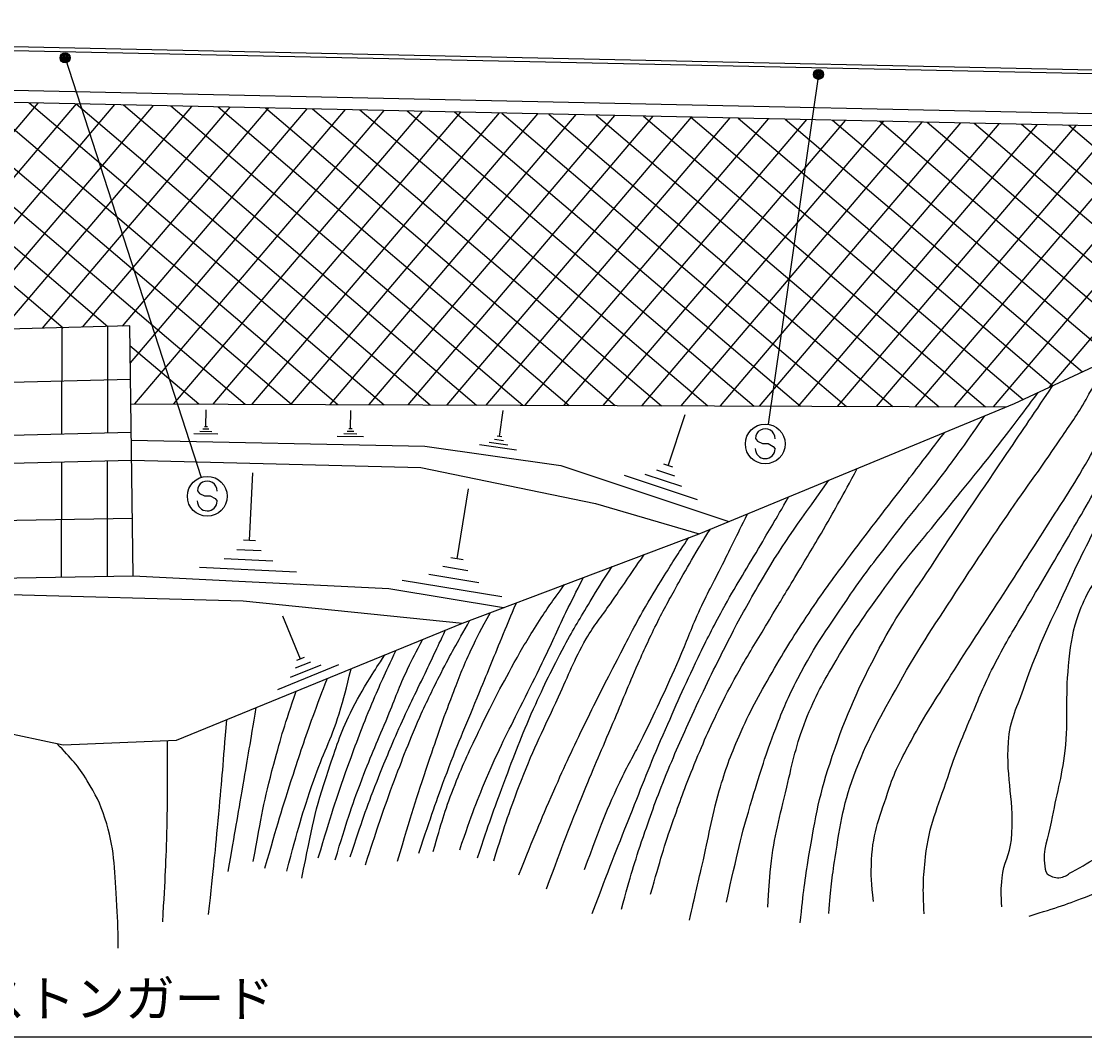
# Model space of a CAD drawing. Units: millimetres, scale not verified. Extents: x 40000 to 680000, y 20000 to 380000.
# Drawn here: x 468751 to 522224, y 235268 to 286295 of the extents above; entities that cross this region are included whole.
import ezdxf
from ezdxf.enums import TextEntityAlignment as Align

# ---------------------------------------------------------------- set-up
doc = ezdxf.new("R2010")
doc.units = ezdxf.units.MM
doc.header["$LTSCALE"] = 1000
doc.header["$PDMODE"] = 32
doc.header["$PDSIZE"] = 500
doc.layers.add('M-BGD', color=7, linetype='Continuous', lineweight=25)
doc.layers.add('M-STR-STRC', color=7, linetype='Continuous', lineweight=25)
doc.styles.add('ＭＳ ゴシック', font='')
doc.styles.get('ＭＳ ゴシック').set_extended_font_data('MS Gothic')

msp = doc.modelspace()

# ---------------------------------------------------------------- linework, layer by layer
at = {"layer": 'M-BGD'}
for p, q in [((548114, 283098), (408856, 286095)), ((548118, 283298), (408860, 286295)), ((574735, 280525), (344561, 285478)), ((574722, 279925), (344548, 284878)), ((457260, 282453), (470860, 270894)), ((459636, 282402), (473105, 270955)), ((462013, 282351), (480010, 267055)), ((469577, 282188), (456700, 267036)), ((471510, 282146), (458670, 267038)), ((473443, 282105), (460641, 267041)), ((475376, 282063), (462612, 267043)), ((464389, 282299), (482337, 267047)), ((477309, 282021), (464582, 267046)), ((466766, 282248), (484663, 267038)), ((469142, 282197), (486990, 267029)), ((479243, 281980), (469797, 270866)), ((471519, 282146), (489316, 267021)), ((481176, 281938), (471812, 270920)), ((483109, 281897), (473827, 270975)), ((473895, 282095), (491643, 267012)), ((485042, 281855), (474229, 269131)), ((486975, 281813), (474451, 267076)), ((476272, 282044), (493969, 267004)), ((478648, 281993), (496296, 266995)), ((481025, 281941), (498622, 266986)), ((483401, 281890), (500948, 266978)), ((485778, 281839), (503275, 266969)), ((488908, 281772), (476413, 267069)), ((490842, 281730), (478375, 267061)), ((492775, 281688), (480338, 267054)), ((494708, 281647), (482300, 267047)), ((496641, 281605), (484262, 267040)), ((498574, 281564), (486225, 267032)), ((488154, 281788), (505601, 266960)), ((500507, 281522), (488187, 267025)), ((502440, 281480), (490149, 267018)), ((490531, 281737), (507928, 266952)), ((504374, 281439), (492112, 267010)), ((492907, 281686), (510254, 266943)), ((506307, 281397), (494074, 267003)), ((495284, 281635), (512581, 266934)), ((508240, 281356), (496036, 266996)), ((497660, 281583), (514907, 266926)), ((510173, 281314), (497999, 266989)), ((512106, 281272), (499961, 266981)), ((500037, 281532), (517234, 266917)), ((502413, 281481), (519121, 267282)), ((504790, 281430), (520614, 267982)), ((507166, 281379), (522106, 268682)), ((509543, 281328), (523599, 269382)), ((511919, 281277), (525092, 270082)), ((514039, 281231), (501923, 266974)), ((515973, 281189), (503886, 266967)), ((517906, 281148), (505848, 266959)), ((519839, 281106), (507810, 266952)), ((521772, 281064), (509773, 266945)), ((523705, 281023), (511735, 266938)), ((525638, 280981), (513697, 266930)), ((514295, 281225), (526585, 270782)), ((527571, 280940), (515659, 266923)), ((516672, 281174), (528077, 271481)), ((529505, 280898), (517622, 266916)), ((519048, 281123), (529570, 272181)), ((521425, 281072), (531063, 272881)), ((530962, 280296), (520419, 267891)), ((518697, 267083), (536339, 275355)), ((470798, 265566), (470809, 270893)), ((473098, 265625), (473110, 270956)), ((474217, 270010), (477684, 267064)), ((466203, 268105), (474240, 268311)), ((474257, 267077), (518284, 266913)), ((502829, 260545), (518697, 267083)), ((478038, 265919), (478056, 266764)), ((485305, 265814), (485324, 266734)), ((492798, 265430), (492984, 266732)), ((501283, 263957), (502137, 266532)), ((478186, 265795), (477885, 265801)), ((478114, 265917), (477963, 265920)), ((485387, 265812), (485223, 265815)), ((466197, 265448), (474276, 265655)), ((474282, 265249), (489047, 264945)), ((478634, 265544), (477427, 265569)), ((478335, 265671), (477731, 265684)), ((485954, 265406), (484640, 265433)), ((485628, 265544), (484971, 265557)), ((485467, 265679), (485138, 265685)), ((493003, 265210), (492538, 265277)), ((492914, 265413), (492681, 265446)), ((489047, 264945), (495888, 263965)), ((493648, 264738), (491788, 265005)), ((493209, 264991), (492279, 265124)), ((466194, 264045), (474296, 264244)), ((473081, 258408), (473095, 264214)), ((474296, 264244), (488836, 263867)), ((470781, 258369), (470794, 264158)), ((488836, 263867), (497633, 262071)), ((495888, 263965), (504332, 261164)), ((501621, 263437), (500701, 263742)), ((501513, 263881), (501053, 264033)), ((480225, 260198), (480391, 263612)), ((502756, 262244), (499078, 263464)), ((501958, 262917), (500120, 263526)), ((490665, 259287), (491247, 262794)), ((497633, 262071), (502829, 260545)), ((474336, 261310), (466188, 261171)), ((490931, 256052), (502829, 260545)), ((480530, 260183), (479921, 260213)), ((480811, 259681), (479592, 259740)), ((482593, 258617), (477716, 258853)), ((481397, 259164), (478959, 259282)), ((491208, 258682), (489955, 258890)), ((490978, 259235), (490352, 259339)), ((466181, 258290), (474375, 258430)), ((474375, 258430), (480034, 258135)), ((491751, 258077), (489246, 258493)), ((480034, 258135), (487240, 257786)), ((487240, 257786), (492992, 256830)), ((492920, 257368), (487910, 258200)), ((466296, 257547), (479915, 257170)), ((479915, 257170), (490931, 256052)), ((482788, 254246), (481910, 256394)), ((476552, 250175), (490931, 256052)), ((445908, 255223), (470851, 249935)), ((483297, 254096), (482530, 253782)), ((482980, 254324), (482596, 254168)), ((484698, 253952), (481630, 252698)), ((483806, 253946), (482272, 253319)), ((470851, 249935), (476552, 250175))]:
    msp.add_line(p, q, dxfattribs=at)
msp.add_lwpolyline([(474375, 258430), (474204, 270985), (466209, 270768)], dxfattribs=at)
for points, knots in [([(529519, 272157), (529235, 271103), (529135, 270798), (528838, 269943), (528363, 268575), (527987, 267848), (527368, 266539), (526528, 264762), (526034, 263776), (525076, 262060), (524381, 260815), (523877, 260184), (523176, 258942), (522600, 257921), (522185, 257378), (521826, 256262), (521540, 255369), (521490, 254834), (521395, 253901), (521224, 252241), (521409, 251291), (521221, 249633), (521060, 248220), (520785, 247457), (520540, 246057), (520388, 245193), (520090, 244704), (520215, 243836), (520244, 243639), (520265, 243469), (520444, 243380), (520677, 243263), (520856, 243211), (521106, 243288), (521314, 243353), (521402, 243454), (521594, 243558), (522644, 244122), (523189, 244535), (524297, 244976), (525623, 245503), (526379, 245789), (527767, 246123), (529122, 246450), (529920, 246434), (531288, 246696), (532252, 246881), (532803, 246945), (533743, 247224), (535185, 247652), (535949, 248025), (537358, 248550), (538811, 249092), (539638, 249365), (541068, 249967), (542823, 250706), (543759, 251227), (545505, 251986), (546805, 252552), (547585, 252750), (548868, 253354), (550788, 254258), (551822, 254850), (553692, 255854), (555125, 256623), (555951, 257017), (557336, 257870), (558547, 258616), (559176, 259115), (560293, 259997), (561006, 260560), (561346, 260946), (562059, 261508), (563098, 262328), (563737, 262712), (564808, 263489), (566224, 264516), (567026, 265080), (568428, 266126), (569036, 266580), (569363, 266852), (569975, 267301), (570796, 267904), (571075, 268087), (572114, 268791)], [0, 0, 0, 0, 1, 1, 1, 2, 2, 2, 3, 3, 3, 4, 4, 4, 5, 5, 5, 6, 6, 6, 7, 7, 7, 8, 8, 8, 9, 9, 9, 10, 10, 10, 11, 11, 11, 12, 12, 12, 13, 13, 13, 14, 14, 14, 15, 15, 15, 16, 16, 16, 17, 17, 17, 18, 18, 18, 19, 19, 19, 20, 20, 20, 21, 21, 21, 22, 22, 22, 23, 23, 23, 24, 24, 24, 25, 25, 25, 26, 26, 26, 27, 27, 27, 28, 28, 28, 28]), ([(518057, 241789), (518014, 242452), (518014, 242681), (518069, 243249), (518143, 244015), (518459, 244398), (518534, 245163), (518722, 247075), (518257, 248162), (518387, 250078), (518465, 251238), (518840, 251836), (519217, 252936), (519943, 255049), (520545, 256160), (521476, 258191), (522186, 259742), (522643, 260583), (523430, 262097), (524241, 263659), (524747, 264506), (525596, 266048), (526184, 267119), (526594, 267678), (527107, 268786), (527588, 269827), (527727, 270223), (528168, 271524)], [0, 0, 0, 0, 1, 1, 1, 2, 2, 2, 3, 3, 3, 4, 4, 4, 5, 5, 5, 6, 6, 6, 7, 7, 7, 8, 8, 8, 9, 9, 9, 9]), ([(514150, 241444), (514081, 242742), (514094, 243200), (514222, 244314), (514407, 245919), (514831, 246763), (515334, 248299), (515726, 249496), (516007, 250146), (516491, 251309), (516911, 252317), (517139, 252887), (517631, 253861), (518197, 254980), (518583, 255571), (519210, 256658), (519999, 258023), (520470, 258771), (521259, 260136), (522069, 261536), (522524, 262320), (523306, 263735), (523847, 264713), (524162, 265256), (524655, 266260), (525003, 266971), (525159, 267388), (525484, 268111), (525967, 269182), (526121, 269518), (526730, 270850)], [0, 0, 0, 0, 1, 1, 1, 2, 2, 2, 3, 3, 3, 4, 4, 4, 5, 5, 5, 6, 6, 6, 7, 7, 7, 8, 8, 8, 9, 9, 9, 10, 10, 10, 10]), ([(511608, 242065), (511479, 242996), (511477, 243342), (511511, 244161), (511571, 245607), (511953, 246380), (512397, 247757), (512715, 248740), (513023, 249245), (513506, 250157), (514207, 251481), (514700, 252166), (515497, 253433), (516448, 254947), (517016, 255772), (517984, 257275), (518825, 258582), (519295, 259315), (520129, 260625), (520851, 261759), (521283, 262378), (521970, 263534), (522783, 264900), (523205, 265685), (523968, 267081), (524666, 268360), (524884, 268775), (525720, 270376)], [0, 0, 0, 0, 1, 1, 1, 2, 2, 2, 3, 3, 3, 4, 4, 4, 5, 5, 5, 6, 6, 6, 7, 7, 7, 8, 8, 8, 9, 9, 9, 9]), ([(509365, 241456), (509457, 242778), (509508, 243174), (509673, 244266), (509941, 246022), (510090, 247033), (510733, 248689), (511412, 250434), (511962, 251342), (512869, 252980), (513977, 254984), (514740, 256025), (515978, 257952), (516784, 259205), (517260, 259892), (518096, 261126), (519211, 262773), (519900, 263652), (521007, 265305), (521522, 266073), (521837, 266489), (522292, 267295), (522705, 268026), (522833, 268297), (523253, 269220)], [0, 0, 0, 0, 1, 1, 1, 2, 2, 2, 3, 3, 3, 4, 4, 4, 5, 5, 5, 6, 6, 6, 7, 7, 7, 8, 8, 8, 8]), ([(507923, 240994), (508078, 242595), (508143, 243058), (508360, 244369), (508688, 246349), (508888, 247470), (509533, 249370), (510276, 251555), (510826, 252740), (511893, 254786), (512832, 256588), (513574, 257475), (514683, 259177), (516004, 261205), (516790, 262310), (518142, 264316), (519109, 265750), (519411, 266197), (520619, 267985)], [0, 0, 0, 0, 1, 1, 1, 2, 2, 2, 3, 3, 3, 4, 4, 4, 5, 5, 5, 6, 6, 6, 6]), ([(506295, 241770), (506326, 242731), (506358, 243018), (506444, 243814), (506614, 245394), (506878, 246256), (507242, 247803), (507556, 249140), (507707, 249904), (508202, 251184), (508675, 252408), (509065, 253044), (509728, 254177), (510662, 255775), (511287, 256611), (512374, 258109), (513367, 259477), (514014, 260173), (515069, 261493), (516172, 262874), (516820, 263625), (517901, 265023), (518684, 266036), (518935, 266366), (519878, 267637)], [0, 0, 0, 0, 1, 1, 1, 2, 2, 2, 3, 3, 3, 4, 4, 4, 5, 5, 5, 6, 6, 6, 7, 7, 7, 8, 8, 8, 8]), ([(519428, 241332), (520881, 241776), (521302, 241910), (522470, 242369), (523748, 242871), (524415, 243266), (525668, 243826), (526649, 244265), (527178, 244567), (528191, 244925), (529677, 245451), (530553, 245616), (532087, 245978), (533806, 246385), (534813, 246414), (536518, 246873), (537588, 247161), (538179, 247358), (539215, 247753), (540450, 248224), (541117, 248553), (542317, 249108), (544124, 249943), (545085, 250518), (546898, 251340), (548339, 251993), (549181, 252278), (550642, 252884), (552067, 253475), (552904, 253722), (554288, 254405), (555767, 255135), (556570, 255604), (557962, 256490), (559203, 257280), (559882, 257754), (561031, 258672), (562099, 259526), (562624, 260092), (563662, 260982), (565384, 262457), (566303, 263343), (568120, 264699), (569714, 265890), (570297, 266273), (572330, 267568)], [0, 0, 0, 0, 1, 1, 1, 2, 2, 2, 3, 3, 3, 4, 4, 4, 5, 5, 5, 6, 6, 6, 7, 7, 7, 8, 8, 8, 9, 9, 9, 10, 10, 10, 11, 11, 11, 12, 12, 12, 13, 13, 13, 14, 14, 14, 15, 15, 15, 15]), ([(504209, 242032), (504772, 244534), (504908, 245243), (505518, 247256), (505937, 248638), (506167, 249416), (506685, 250763), (507068, 251760), (507305, 252313), (507794, 253263), (508689, 255001), (509364, 255880), (510455, 257502), (511228, 258652), (511737, 259244), (512578, 260346), (513602, 261688), (514246, 262386), (515252, 263742), (516031, 264791), (516282, 265143), (517195, 266464)], [0, 0, 0, 0, 1, 1, 1, 2, 2, 2, 3, 3, 3, 4, 4, 4, 5, 5, 5, 6, 6, 6, 7, 7, 7, 7]), ([(502345, 241118), (502658, 242469), (502736, 242807), (502987, 243889), (503325, 245349), (503440, 246186), (503850, 247628), (504163, 248725), (504392, 249328), (504844, 250376), (505400, 251668), (505808, 252350), (506503, 253573), (507181, 254767), (507604, 255412), (508362, 256557), (509061, 257610), (509494, 258173), (510243, 259191), (511349, 260695), (512008, 261508), (513145, 262989), (513940, 264024), (514190, 264348), (515184, 265636)], [0, 0, 0, 0, 1, 1, 1, 2, 2, 2, 3, 3, 3, 4, 4, 4, 5, 5, 5, 6, 6, 6, 7, 7, 7, 8, 8, 8, 8]), ([(500393, 242425), (500912, 244236), (501044, 244737), (501553, 246189), (501934, 247276), (502161, 247881), (502594, 248949), (503103, 250205), (503427, 250893), (504022, 252111), (504371, 252824), (504599, 253206), (504988, 253898), (505506, 254818), (505828, 255315), (506370, 256221), (506867, 257052), (507151, 257514), (507649, 258344), (508211, 259284), (508534, 259805), (509083, 260752), (509770, 261940), (509979, 262333), (510787, 263824)], [0, 0, 0, 0, 1, 1, 1, 2, 2, 2, 3, 3, 3, 4, 4, 4, 5, 5, 5, 6, 6, 6, 7, 7, 7, 8, 8, 8, 8]), ([(498928, 241672), (499421, 243432), (499551, 243918), (500032, 245332), (500448, 246558), (500699, 247239), (501184, 248440), (501697, 249708), (502017, 250405), (502589, 251647), (503256, 253095), (503653, 253896), (504378, 255315), (504899, 256337), (505217, 256897), (505792, 257890), (507047, 260062), (507594, 260745), (509354, 263234)], [0, 0, 0, 0, 1, 1, 1, 2, 2, 2, 3, 3, 3, 4, 4, 4, 5, 5, 5, 6, 6, 6, 6]), ([(497455, 241463), (498370, 243848), (498602, 244460), (499366, 246370), (500002, 247961), (500340, 248861), (501023, 250432), (501690, 251965), (502067, 252823), (502790, 254331), (503245, 255278), (503516, 255802), (504017, 256726), (504683, 257953), (505122, 258603), (505828, 259807), (506424, 260823), (506610, 261140), (507352, 262408)], [0, 0, 0, 0, 1, 1, 1, 2, 2, 2, 3, 3, 3, 4, 4, 4, 5, 5, 5, 6, 6, 6, 6]), ([(497076, 243677), (497925, 245931), (498128, 246596), (499001, 248377), (499385, 249160), (499649, 249573), (500027, 250359), (500753, 251866), (501162, 252710), (501831, 254244), (502229, 255158), (502402, 255691), (502814, 256599), (503246, 257553), (503548, 258059), (504014, 258996), (504510, 259993), (504664, 260307), (505274, 261552)], [0, 0, 0, 0, 1, 1, 1, 2, 2, 2, 3, 3, 3, 4, 4, 4, 5, 5, 5, 6, 6, 6, 6]), ([(495155, 242695), (496039, 245050), (496264, 245672), (497036, 247556), (497593, 248915), (497931, 249665), (498503, 251018), (498998, 252188), (499249, 252854), (499767, 254015), (500140, 254851), (500346, 255322), (500761, 256138), (501153, 256910), (501389, 257334), (501810, 258090), (502146, 258693), (502335, 259031), (502690, 259624), (502962, 260079), (503051, 260225), (503400, 260780)], [0, 0, 0, 0, 1, 1, 1, 2, 2, 2, 3, 3, 3, 4, 4, 4, 5, 5, 5, 6, 6, 6, 7, 7, 7, 7]), ([(493771, 243399), (494589, 245440), (494802, 245985), (495525, 247616), (496125, 248970), (496471, 249725), (497120, 251056), (497729, 252303), (498086, 252993), (498726, 254224), (499214, 255164), (499474, 255697), (499996, 256619), (500401, 257334), (500644, 257725), (501076, 258423), (501548, 259185), (501709, 259427), (502317, 260351)], [0, 0, 0, 0, 1, 1, 1, 2, 2, 2, 3, 3, 3, 4, 4, 4, 5, 5, 5, 6, 6, 6, 6]), ([(492513, 244106), (493116, 246047), (493293, 246602), (493902, 248162), (494553, 249830), (495017, 250723), (495768, 252348), (496296, 253491), (496523, 254169), (497154, 255259), (497574, 255984), (497898, 256334), (498374, 257024), (499042, 257992), (499250, 258296), (500079, 259506)], [0, 0, 0, 0, 1, 1, 1, 2, 2, 2, 3, 3, 3, 4, 4, 4, 5, 5, 5, 5]), ([(491693, 244264), (492304, 246075), (492468, 246558), (493015, 248011), (493568, 249483), (493868, 250314), (494513, 251748), (495077, 253003), (495415, 253698), (496068, 254910), (496546, 255796), (496837, 256281), (497360, 257142), (497779, 257833), (497920, 258056), (498459, 258895)], [0, 0, 0, 0, 1, 1, 1, 2, 2, 2, 3, 3, 3, 4, 4, 4, 5, 5, 5, 5]), ([(490795, 244664), (491442, 246520), (491623, 247050), (492263, 248535), (492870, 249946), (493289, 250701), (493964, 252081), (494341, 252853), (494575, 253274), (494948, 254049), (495423, 255038), (495659, 255606), (496141, 256591), (496479, 257282), (496589, 257504), (497022, 258352)], [0, 0, 0, 0, 1, 1, 1, 2, 2, 2, 3, 3, 3, 4, 4, 4, 5, 5, 5, 5]), ([(489468, 244577), (489895, 246086), (490017, 246530), (490483, 247743), (490920, 248881), (491226, 249495), (491748, 250597), (492401, 251976), (492804, 252731), (493542, 254066), (493978, 254855), (494236, 255290), (494724, 256049), (495223, 256826), (495408, 257079), (496071, 257993)], [0, 0, 0, 0, 1, 1, 1, 2, 2, 2, 3, 3, 3, 4, 4, 4, 5, 5, 5, 5]), ([(488745, 244492), (489392, 246452), (489568, 246981), (490159, 248553), (490758, 250143), (491150, 251011), (491793, 252583), (492263, 253732), (492528, 254376), (493002, 255523), (493253, 256130), (493332, 256321), (493646, 257077)], [0, 0, 0, 0, 1, 1, 1, 2, 2, 2, 3, 3, 3, 4, 4, 4, 4]), ([(486066, 243913), (486638, 245710), (486794, 246199), (487325, 247642), (487860, 249096), (488175, 249906), (488795, 251326), (489179, 252206), (489425, 252685), (489860, 253541), (490395, 254594), (490594, 254934), (491311, 256195)], [0, 0, 0, 0, 1, 1, 1, 2, 2, 2, 3, 3, 3, 4, 4, 4, 4]), ([(487671, 244093), (488392, 246498), (488573, 247140), (489230, 249068), (489682, 250397), (489928, 251146), (490436, 252454), (490778, 253335), (490957, 253834), (491359, 254689), (491713, 255443), (491849, 255697), (492338, 256583)], [0, 0, 0, 0, 1, 1, 1, 2, 2, 2, 3, 3, 3, 4, 4, 4, 4]), ([(485297, 244308), (485905, 246140), (486061, 246645), (486638, 248110), (487048, 249150), (487292, 249726), (487742, 250749), (488226, 251846), (488539, 252442), (489053, 253525), (489457, 254378), (489584, 254645), (490090, 255708)], [0, 0, 0, 0, 1, 1, 1, 2, 2, 2, 3, 3, 3, 4, 4, 4, 4]), ([(484537, 244165), (485140, 246118), (485297, 246666), (485891, 248231), (486362, 249469), (486677, 250142), (487185, 251366), (487572, 252295), (487744, 252835), (488178, 253743), (488460, 254335), (488561, 254536), (488941, 255239)], [0, 0, 0, 0, 1, 1, 1, 2, 2, 2, 3, 3, 3, 4, 4, 4, 4]), ([(483688, 244262), (484361, 246478), (484531, 247086), (485174, 248861), (485620, 250092), (485869, 250784), (486379, 251991), (486829, 253058), (486992, 253409), (487602, 254691)], [0, 0, 0, 0, 1, 1, 1, 2, 2, 2, 3, 3, 3, 3]), ([(482853, 243229), (483385, 245806), (483494, 246598), (484201, 248670), (484588, 249806), (484766, 250464), (485298, 251539), (485649, 252248), (485879, 252630), (486293, 253304), (486575, 253762), (486671, 253914), (487038, 254461)], [0, 0, 0, 0, 1, 1, 1, 2, 2, 2, 3, 3, 3, 4, 4, 4, 4]), ([(482105, 243594), (482694, 245780), (482845, 246400), (483455, 248155), (483914, 249475), (484323, 250160), (484730, 251497), (484997, 252373), (485084, 252685), (485331, 253763)], [0, 0, 0, 0, 1, 1, 1, 2, 2, 2, 3, 3, 3, 3]), ([(481002, 243730), (481664, 246020), (481830, 246630), (482433, 248466), (482837, 249696), (483061, 250387), (483509, 251602), (483751, 252259), (483830, 252473), (484145, 253278)], [0, 0, 0, 0, 1, 1, 1, 2, 2, 2, 3, 3, 3, 3]), ([(480415, 244068), (480839, 246402), (480943, 247075), (481448, 248962), (481836, 250411), (481989, 250908), (482569, 252634)], [0, 0, 0, 0, 1, 1, 1, 2, 2, 2, 2]), ([(479153, 243578), (479524, 245691), (479618, 246223), (479909, 247920), (480170, 249442), (480251, 249920), (480569, 251817)], [0, 0, 0, 0, 1, 1, 1, 2, 2, 2, 2]), ([(478171, 241414), (478432, 243862), (478500, 244491), (478682, 246466), (478853, 248317), (478900, 248908), (479082, 251209)], [0, 0, 0, 0, 1, 1, 1, 2, 2, 2, 2]), ([(473620, 239721), (473619, 240883), (473601, 241223), (473535, 242183), (473424, 243781), (473460, 244723), (472958, 246245), (472703, 247017), (472494, 247434), (472071, 248128), (471580, 248935), (471297, 249209), (470539, 250001)], [0, 0, 0, 0, 1, 1, 1, 2, 2, 2, 3, 3, 3, 4, 4, 4, 4]), ([(475862, 241035), (475997, 243349), (476036, 243965), (476079, 245846), (476117, 247529), (476115, 248082), (476096, 250156)], [0, 0, 0, 0, 1, 1, 1, 2, 2, 2, 2])]:
    msp.add_open_spline(points, degree=3, knots=knots, dxfattribs=at)
at = {"layer": 'M-STR-STRC'}
for p, q in [((470957, 284458), (477794, 263376)), ((508837, 283627), (506303, 266043)), ((505663, 265325), (505769, 265189)), ((505769, 265189), (506014, 265077)), ((506014, 265077), (506315, 265075)), ((506315, 265075), (506560, 264935)), ((506560, 264935), (506659, 264817)), ((477606, 262696), (477711, 262559)), ((477711, 262559), (477957, 262447)), ((477957, 262447), (478257, 262445)), ((478257, 262445), (478502, 262306)), ((478502, 262306), (478602, 262188)), ((417527, 235268), (530567, 235268))]:
    msp.add_line(p, q, dxfattribs=at)
for centre, radius in [((470957, 284458), 250), ((470957, 284458), 200), ((470957, 284458), 150), ((470957, 284458), 100), ((470957, 284458), 50), ((470957, 284458), 20), ((508837, 283627), 250), ((508837, 283627), 200), ((508837, 283627), 150), ((508837, 283627), 100), ((508837, 283627), 50), ((508837, 283627), 20), ((506160, 265054), 1000), ((478103, 262424), 1000)]:
    msp.add_circle(centre, radius, dxfattribs=at)
for centre, start, end in [((506163, 265321), 359.5549, 179.5549), ((506159, 264821), 179.5549, 359.5549), ((478106, 262692), 359.5549, 179.5549), ((478102, 262192), 179.5549, 359.5549)]:
    msp.add_arc(centre, 500, start, end, dxfattribs=at)
for p in [(470957, 284458), (508837, 283627)]:
    msp.add_point(p, dxfattribs=at)

# ---------------------------------------------------------------- texts
at = {"layer": 'M-STR-STRC', "style": 'ＭＳ ゴシック'}
msp.add_text('ストンガード', height=1833, dxfattribs=at).set_placement((473968, 235716), align=Align.BOTTOM_CENTER)

doc.saveas('drawing.dxf')
